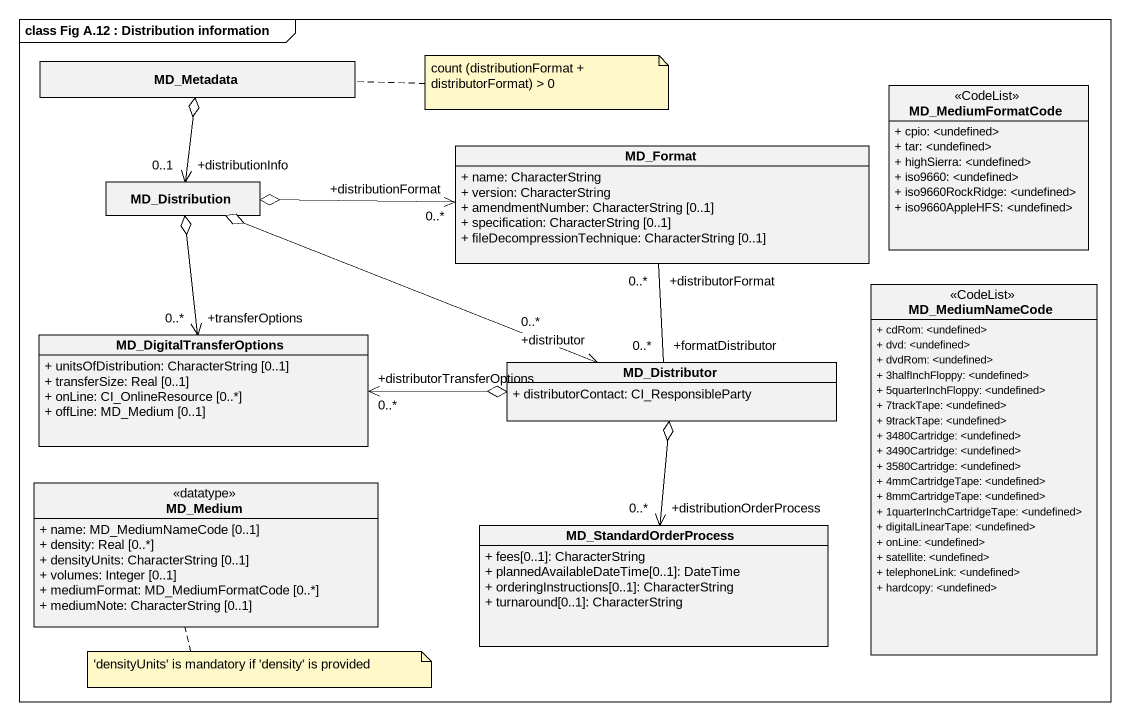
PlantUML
@startuml
mainframe class Fig A.12 : Distribution information
hide circle
hide empty members
skinparam classAttributeIconSize 0
class MD_Metadata
class MD_MediumFormatCode <<CodeList>> {
  + cpio: <undefined>
  + tar: <undefined>
  + highSierra: <undefined>
  + iso9660: <undefined>
  + iso9660RockRidge: <undefined>
  + iso9660AppleHFS: <undefined>
}
class MD_Distribution
class MD_Format {
  + name: CharacterString
  + version: CharacterString
  + amendmentNumber: CharacterString [0..1]
  + specification: CharacterString [0..1]
  + fileDecompressionTechnique: CharacterString [0..1]
}
class MD_MediumNameCode <<CodeList>> {
  + cdRom: <undefined>
  + dvd: <undefined>
  + dvdRom: <undefined>
  + 3halfInchFloppy: <undefined>
  + 5quarterInchFloppy: <undefined>
  + 7trackTape: <undefined>
  + 9trackTape: <undefined>
  + 3480Cartridge: <undefined>
  + 3490Cartridge: <undefined>
  + 3580Cartridge: <undefined>
  + 4mmCartridgeTape: <undefined>
  + 8mmCartridgeTape: <undefined>
  + 1quarterInchCartridgeTape: <undefined>
  + digitalLinearTape: <undefined>
  + onLine: <undefined>
  + satellite: <undefined>
  + telephoneLink: <undefined>
  + hardcopy: <undefined>
}
class MD_DigitalTransferOptions {
  + unitsOfDistribution: CharacterString [0..1]
  + transferSize: Real [0..1]
  + onLine: CI_OnlineResource [0..*]
  + offLine: MD_Medium [0..1]
}
class MD_Distributor {
  + distributorContact: CI_ResponsibleParty
}
class MD_Medium <<datatype>> {
  + name: MD_MediumNameCode [0..1]
  + density: Real [0..*]
  + densityUnits: CharacterString [0..1]
  + volumes: Integer [0..1]
  + mediumFormat: MD_MediumFormatCode [0..*]
  + mediumNote: CharacterString [0..1]
}
class MD_StandardOrderProcess {
  + fees[0..1]: CharacterString
  + plannedAvailableDateTime[0..1]: DateTime
  + orderingInstructions[0..1]: CharacterString
  + turnaround[0..1]: CharacterString
}
MD_Metadata o--> "+distributionInfo\n0..1" MD_Distribution
MD_Distribution o-right-> "+distributor\n0..*" MD_Distributor
MD_Format "+distributionFormat\n0..*" <-left-o MD_Distribution
MD_DigitalTransferOptions "+transferOptions\n0..*" <-up-o MD_Distribution
MD_Distributor "+formatDistributor\n0..*" -up- "+distributorFormat\n0..*" MD_Format
MD_Distributor o-left-> "+distributorTransferOptions\n0..*" MD_DigitalTransferOptions
MD_Distributor o--> "+distributionOrderProcess\n0..*" MD_StandardOrderProcess
note right of MD_Metadata : count (distributionFormat + distributorFormat) > 0
note bottom of MD_Medium : 'densityUnits' is mandatory if 'density' is provided
@enduml
